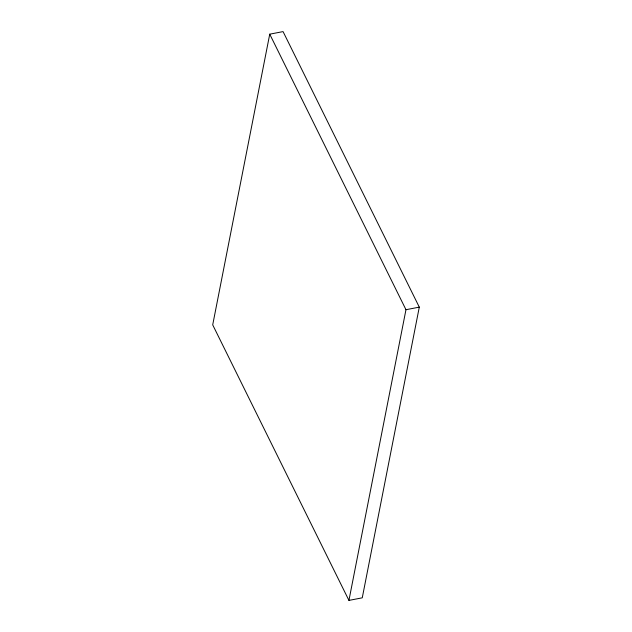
<?xml version="1.0" encoding="UTF-8"?>
<svg xmlns="http://www.w3.org/2000/svg" width="632" height="632" viewBox="0 0 632 632"><rect width="100%" height="100%" fill="white"/><g stroke="black" fill="none" stroke-linecap="round" stroke-linejoin="round"><path stroke-width="0.95" d="M269.738 34.175L212.708 324.864L348.935 600.4L362.262 597.825L419.293 307.136L283.065 31.6L269.738 34.175L405.965 309.712L348.935 600.4M405.965 309.712L419.293 307.136"/></g></svg>
